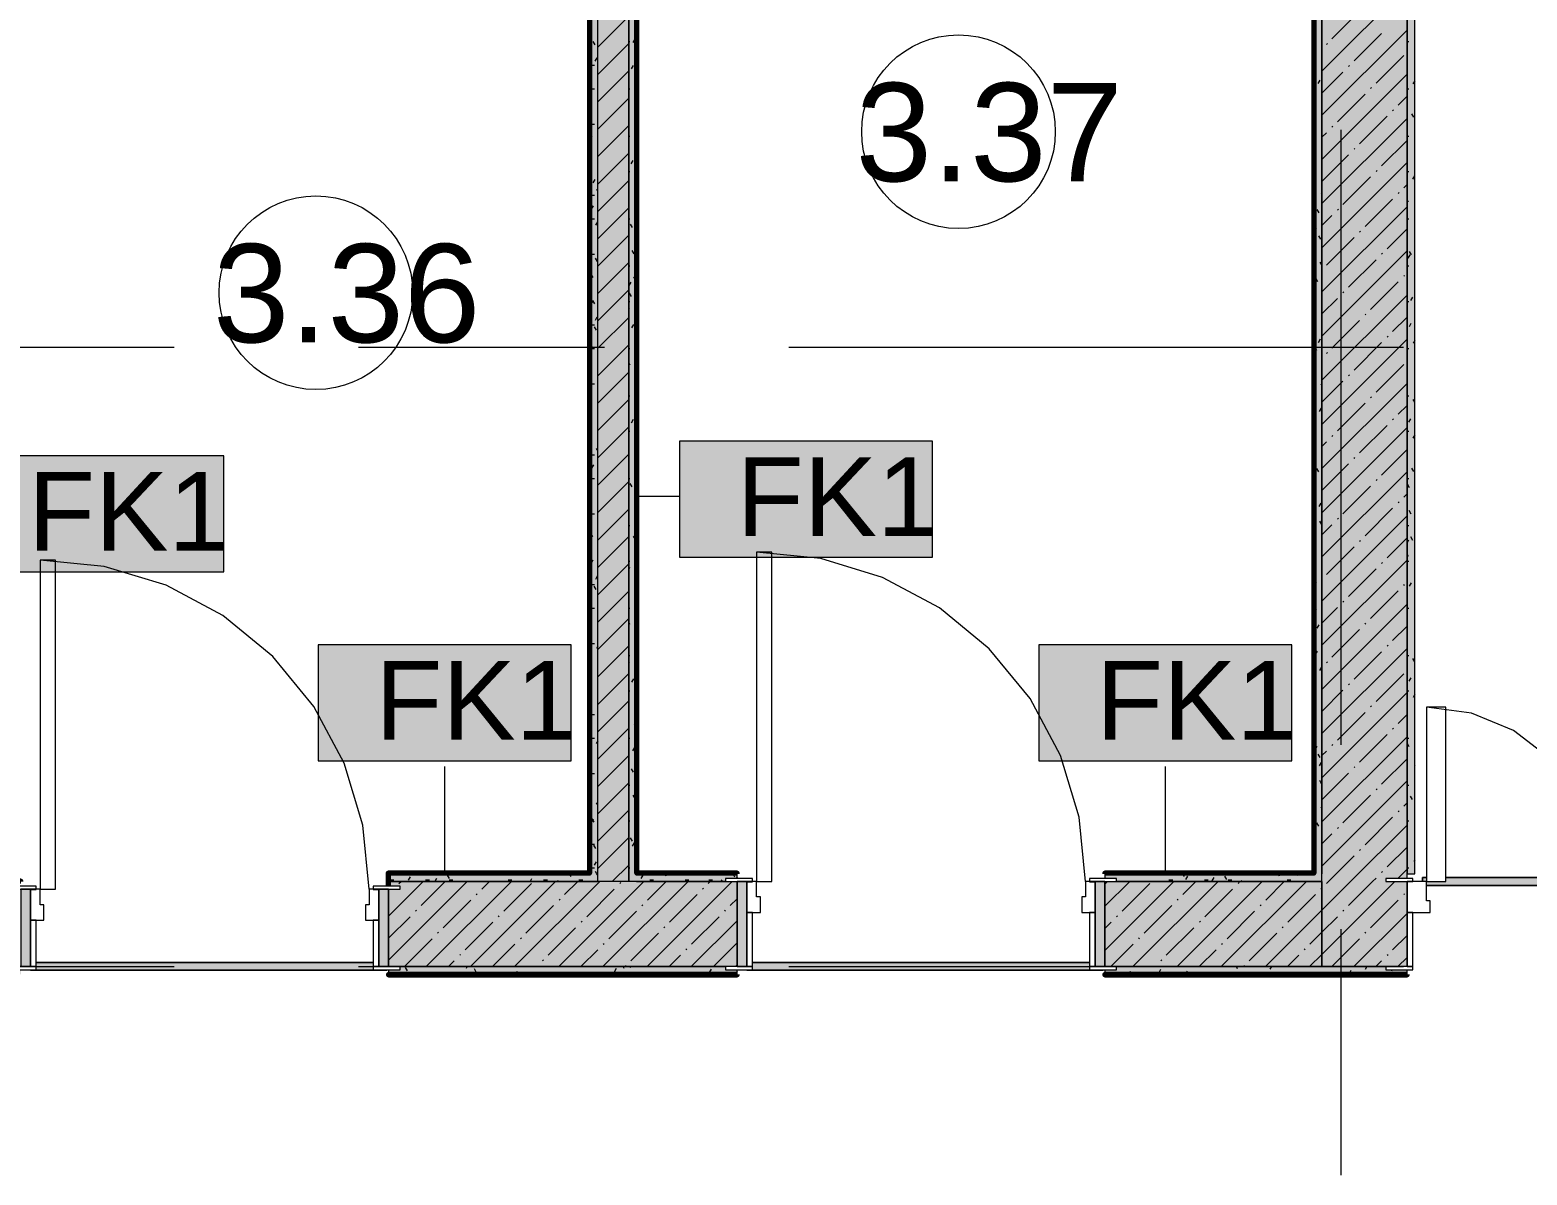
# Model space of a CAD drawing. Header units: millimetres. Extents: x -3817 to 677485, y -22715 to 103890.
# Drawn here: x 641549 to 645415, y 14738 to 17695 of the extents above; entities that cross this region are included whole.
import ezdxf

# ---------------------------------------------------------------- set-up
doc = ezdxf.new("R2010")
doc.units = ezdxf.units.MM
doc.layers.add('PDF _Геометрия', color=7, linetype='Continuous', true_color=0x1d1d1d)
doc.layers.add('PDF _Сплошная заливка', color=7, linetype='Continuous', true_color=0xffffff)
doc.layers.add('PDF _Текст', color=7, linetype='Continuous')
doc.styles.add('PDF GOST-Common', font='arial.ttf')

msp = doc.modelspace()

# ---------------------------------------------------------------- hatches: boundary and pattern name
at = {"layer": 'PDF _Сплошная заливка', "transparency": 33554559}
for points in [[(644885.5, 15495.9), (645050.5, 15495.9), (645050.5, 15503.9), (645105.5, 15503.9), (645105.5, 19225.9), (644885.5, 19225.9), (644885.5, 15515.9)], [(643015.5, 15495.9), (643095.5, 15495.9), (643095.5, 18925.9), (643015.5, 18925.9), (643015.5, 15515.9)], [(644865.5, 15515.9), (644885.5, 15515.9), (644885.5, 18925.9), (644865.5, 18925.9), (644865.5, 15516.9)], [(642995.5, 15515.9), (643015.5, 15515.9), (643015.5, 18905.9), (642995.5, 18905.9), (642995.5, 15516.9)]]:
    msp.add_hatch(color=256, dxfattribs=at).paths.add_polyline_path(points)
h = msp.add_hatch(color=256, dxfattribs=at)
h.paths.add_polyline_path([(643345.5, 15495.9), (643345.5, 15503.9), (643375.5, 15503.9), (643375.5, 15515.9), (643115.5, 15515.9), (643115.5, 15495.9)], flags=0)
h.paths.add_polyline_path([(644885.5, 15495.9), (644885.5, 15515.9), (644325.5, 15515.9), (644325.5, 15503.9), (644355.5, 15503.9), (644355.5, 15495.9)], flags=0)
at = {"layer": 'PDF _Сплошная заливка', "true_color": 0x494949, "transparency": 33554559}
h = msp.add_hatch(color=251, dxfattribs=at)
h.paths.add_polyline_path([(646505.5, 15485.9), (646505.5, 15495.9), (646455.5, 15495.9), (646455.5, 15505.9), (645205.5, 15505.9), (645205.5, 15495.9), (645155.5, 15495.9), (645155.5, 15485.9), (646455.5, 15485.9)], flags=0)
h.paths.add_polyline_path([(646505.5, 15495.9), (646525.5, 15495.9), (646525.5, 15505.9), (646505.5, 15505.9)], flags=0)
h.paths.add_polyline_path([(645145.5, 15495.9), (645155.5, 15495.9), (645155.5, 15505.9), (645145.5, 15505.9)], flags=0)
at = {"layer": 'PDF _Сплошная заливка', "transparency": 33554559}
h = msp.add_hatch(color=256, dxfattribs=at)
h.paths.add_polyline_path([(643345.5, 15275.9), (643375.5, 15275.9), (643375.5, 15495.9), (642474.5, 15495.9), (642475.5, 15483.9), (642505.5, 15483.9), (642505.5, 15475.9), (642475.5, 15475.9), (642475.5, 15275.9), (642505.5, 15275.9)], flags=0)
h.paths.add_polyline_path([(644885.5, 15275.9), (644885.5, 15495.9), (644325.5, 15495.9), (644325.5, 15275.9), (644355.5, 15275.9)], flags=0)
h = msp.add_hatch(color=256, dxfattribs=at)
h.paths.add_polyline_path([(645050.5, 15275.9), (645105.5, 15275.9), (645105.5, 15495.9), (644885.5, 15495.9), (644885.5, 15275.9)], flags=0)
h.paths.add_polyline_path([(646610.5, 15275.9), (646875.5, 15275.9), (646875.5, 15495.9), (646555.5, 15495.9), (646555.5, 15275.9)], flags=0)
h = msp.add_hatch(color=256, dxfattribs=at)
h.paths.add_polyline_path([(649595.5, 15255.9), (649875.5, 15255.9), (649875.5, 15275.9), (649595.5, 15275.9)], flags=0)
h.paths.add_polyline_path([(640275.5, 15255.9), (641525.5, 15255.9), (641525.5, 15267.9), (641495.5, 15267.9), (641495.5, 15275.9), (640275.5, 15275.9)], flags=0)
h.paths.add_polyline_path([(637245.5, 15255.9), (637245.5, 15267.9), (637215.5, 15267.9), (637215.5, 15275.9), (637065.5, 15275.9), (637066.5, 15255.9), (637215.5, 15255.9)], flags=0)
h.paths.add_polyline_path([(648695.5, 15255.9), (648895.5, 15255.9), (648895.5, 15275.9), (648750.5, 15275.9), (648750.5, 15267.9), (648695.5, 15267.9)], flags=0)
h.paths.add_polyline_path([(639575.5, 15255.9), (639575.5, 15275.9), (639393.9, 15275.9), (639393.9, 15255.9), (639450.5, 15255.9)], flags=0)
h.paths.add_polyline_path([(638225.5, 15255.9), (638693.9, 15255.9), (638693.9, 15275.9), (638225.5, 15275.9), (638225.5, 15267.9), (638195.5, 15267.9), (638195.5, 15255.9)], flags=0)
h.paths.add_polyline_path([(646555.5, 15255.9), (647245.5, 15255.9), (647245.5, 15267.9), (647190.5, 15267.9), (647190.5, 15275.9), (646610.5, 15275.9), (646610.5, 15267.9), (646555.5, 15267.9)], flags=0)
h.paths.add_polyline_path([(643345.5, 15255.9), (643375.5, 15255.9), (643375.5, 15267.9), (643345.5, 15267.9), (643345.5, 15275.9), (642505.5, 15275.2), (642505.5, 15267.9), (642475.5, 15267.9), (642475.5, 15255.9), (642505.5, 15255.9)], flags=0)
h.paths.add_polyline_path([(645105.5, 15255.9), (645105.5, 15267.9), (645050.5, 15267.9), (645050.5, 15275.9), (644355.5, 15275.1), (644355.5, 15267.9), (644325.5, 15267.9), (644325.5, 15255.9), (645050.5, 15255.9)], flags=0)
at = {"layer": 'PDF _Сплошная заливка', "true_color": 0x494949, "transparency": 33554559}
for points in [[(642470.5, 15266.9), (642470.5, 15267.9), (642435.5, 15267.9), (642435.5, 15286.9), (641565.5, 15286.9), (641565.5, 15267.9), (642450.5, 15266.9)], [(644300.5, 15266.9), (644285.5, 15267.9), (644285.5, 15286.9), (643415.5, 15286.9), (643415.5, 15267.9), (644285.5, 15266.9)]]:
    msp.add_hatch(color=251, dxfattribs=at).paths.add_polyline_path(points)

# ---------------------------------------------------------------- linework, layer by layer
at = {"layer": 'PDF _Геометрия', "color": 9, "lineweight": 9, "true_color": 0xc0c0c0}
for points in [[(645105.5, 15503.9), (645105.5, 15515.9), (645125.5, 15515.9), (645125.5, 23005.9), (645405.5, 23005.9), (645405.5, 23025.9), (645405.5, 23275.9), (645385.5, 23275.9), (645385.5, 23025.9), (645385.5, 23275.9), (645385.5, 28975.9), (645385.5, 29205.9), (645385.5, 29225.9), (636926.1, 29225.9)], [(642475.5, 15515.9), (642475.5, 15495.9)], [(643375.5, 15503.9), (643375.5, 15515.9)], [(644325.5, 15515.9), (644325.5, 15503.9)], [(642475.5, 15475.9), (642475.5, 15275.9)], [(643375.5, 15275.9), (643375.5, 15495.9)], [(644325.5, 15495.9), (644325.5, 15275.9)], [(645105.5, 15275.9), (645105.5, 15495.9)], [(642475.5, 15267.9), (642475.5, 15255.9), (643375.5, 15255.9), (643375.5, 15267.9)], [(644325.5, 15267.9), (644325.5, 15255.9), (645105.5, 15255.9), (645105.5, 15267.9)]]:
    msp.add_lwpolyline(points, dxfattribs=at)
at = {"layer": 'PDF _Геометрия', "color": 7, "lineweight": 9}
for points in [[(645105.5, 15515.9), (645105.5, 19225.9)], [(643880, 16632.9), (643226.9, 16632.9), (643226.9, 16332.9), (643880, 16332.9)], [(642050, 16595.4), (641396.9, 16595.4), (641396.9, 16295.4), (642050, 16295.4)], [(642946.9, 16107), (642293.8, 16107), (642293.8, 15807), (642946.9, 15807)], [(644808.1, 16107), (644155, 16107), (644155, 15807), (644808.1, 15807)], [(645145.5, 15505.9), (645155.5, 15505.9)], [(645205.5, 15505.9), (646455.5, 15505.9)], [(645155.5, 15485.9), (646505.5, 15485.9)], [(641565.5, 15286.9), (642435.5, 15286.9)], [(643415.5, 15286.9), (644285.5, 15286.9)], [(641550.5, 15266.9), (642470.5, 15266.9)], [(643400.5, 15266.9), (644320.5, 15266.9)]]:
    msp.add_lwpolyline(points, close=True, dxfattribs=at)
for points in [[(643015.5, 15515.9), (643015.5, 18905.9), (643015.5, 18925.9), (643095.5, 18925.9), (643115.5, 18925.9), (644865.5, 18925.9), (644885.5, 18925.9), (644885.5, 15515.9)], [(644885.5, 15495.9), (644355.5, 15495.9), (644885.5, 15495.9), (644885.5, 15515.9), (644885.5, 18925.9)], [(642995.5, 18905.9), (642995.5, 15516.9)], [(643115.5, 15495.9), (643345.5, 15495.9), (643115.5, 15495.9), (643095.5, 15495.9), (643015.5, 15495.9), (643015.5, 15515.9), (643015.5, 18905.9)], [(643115.5, 15515.9), (643115.5, 18904.9)], [(644865.5, 18904.9), (644865.5, 15516.9)], [(643116, 16491), (643226.9, 16491)], [(642620.3, 15516.4), (642620.3, 15793.1)], [(644481.5, 15516.4), (644481.5, 15793.1)], [(642995.5, 15515.9), (642475.5, 15515.9)], [(643375.5, 15515.9), (643116.5, 15515.9)], [(644865.5, 15515.9), (644325.5, 15515.9)], [(645145.5, 15495.9), (645145.5, 15505.9), (645145.5, 15495.9)], [(642474.5, 15495.9), (642475.5, 15495.9)]]:
    msp.add_lwpolyline(points, dxfattribs=at)
at = {"layer": 'PDF _Геометрия', "color": 9, "lineweight": 9, "true_color": 0xc0c0c0}
for points in [[(643095.5, 15495.9), (643095.5, 18925.9)], [(643015.5, 15495.9), (642475.5, 15495.9)], [(644355.5, 15275.9), (644885.5, 15275.9), (644885.5, 15495.9), (644885.5, 15275.9), (645050.5, 15275.9)], [(642505.5, 15275.9), (643345.5, 15275.9)]]:
    msp.add_lwpolyline(points, close=True, dxfattribs=at)
at = {"layer": 'PDF _Геометрия', "color": 231, "lineweight": 9, "true_color": 0xff80c0}
for points in [[(642475.5, 15515.9), (642995.5, 15515.9), (642995.5, 15516.9), (642995.5, 18905.9), (642994.5, 18905.9), (641286.5, 18905.9), (641285.5, 18905.9), (641285.5, 15495.9), (641286.5, 15495.9), (641525.5, 15495.9)], [(643115.5, 18905.9), (643115.5, 18904.9), (643115.5, 15515.9), (643116.5, 15515.9), (643375.5, 15515.9)], [(644325.5, 15515.9), (644865.5, 15515.9), (644865.5, 15516.9), (644865.5, 18904.9), (644865.5, 18905.9)]]:
    msp.add_lwpolyline(points, dxfattribs=at)
at = {"layer": 'PDF _Геометрия', "color": 231, "lineweight": 70, "true_color": 0xff80c0}
for points in [[(641525.5, 15495.9), (641525.5, 15496.9), (641286.5, 15496.9), (641286.5, 18904.9), (642994.5, 18904.9), (642994.5, 15516.9), (642475.5, 15516.9), (642474.5, 15516.9), (642474.5, 15495.9), (642474.5, 15483.9)], [(643375.5, 15515.9), (643375.5, 15516.9), (643116.5, 15516.9), (643116.5, 18904.9), (644864.5, 18904.9), (644864.5, 15516.9), (644325.5, 15516.9), (644325.5, 15515.9)], [(642475.5, 15495.9), (642475.5, 15515.9)]]:
    msp.add_lwpolyline(points, dxfattribs=at)
at = {"layer": 'PDF _Геометрия', "lineweight": 9}
for points in [[(644885.5, 17588.6), (645105.5, 17808.6)], [(643015.5, 17650.4), (643095.5, 17730.4)], [(644911.6, 17671.7), (644982.8, 17743)], [(644885.5, 17474.5), (645105.5, 17694.5)], [(644968.6, 17614.7), (645039.9, 17685.9)], [(643015.5, 17579.7), (643095.5, 17659.7)], [(644897.3, 17657.4), (644899.7, 17659.8)], [(644954.3, 17600.4), (644956.7, 17602.8)], [(645025.6, 17557.6), (645096.9, 17628.9)], [(643015.5, 17509), (643095.5, 17589)], [(644885.5, 17531.5), (644940.1, 17586.1)], [(644885.5, 17360.5), (645105.5, 17580.5)], [(643015.5, 17438.3), (643095.5, 17518.3)], [(644925.8, 17457.8), (644997.1, 17529.1)], [(645011.4, 17543.4), (645013.7, 17545.7)], [(645082.6, 17500.6), (645105.5, 17523.4)], [(645068.4, 17486.3), (645070.8, 17488.7)], [(643015.5, 17367.6), (643095.5, 17447.6)], [(644885.5, 17246.4), (645105.5, 17466.4)], [(644911.6, 17443.6), (644913.9, 17445.9)], [(644982.8, 17400.8), (645054.1, 17472.1)], [(644885.5, 17417.5), (644897.3, 17429.3)], [(645039.9, 17343.8), (645105.5, 17409.4)], [(643015.5, 17296.9), (643095.5, 17376.9)], [(644885.5, 17303.4), (644954.3, 17372.3)], [(644968.6, 17386.6), (644971, 17388.9)], [(644885.5, 17132.4), (645105.5, 17352.4)], [(645025.6, 17329.5), (645028, 17331.9)], [(643015.5, 17226.1), (643095.5, 17306.1)], [(644940.1, 17244), (645011.4, 17315.3)], [(645096.9, 17286.8), (645105.5, 17295.3)], [(644997.1, 17187), (645068.4, 17258.2)], [(645082.6, 17272.5), (645085, 17274.9)], [(643015.5, 17155.4), (643095.5, 17235.4)], [(644885.5, 17018.3), (645105.5, 17238.3)], [(644885.5, 17189.4), (644911.6, 17215.5)], [(644925.8, 17229.7), (644928.2, 17232.1)], [(644982.8, 17172.7), (644985.2, 17175.1)], [(645054.1, 17129.9), (645105.5, 17181.3)], [(643015.5, 17084.7), (643095.5, 17164.7)], [(644897.3, 17087.2), (644968.6, 17158.5)], [(643015.5, 17014), (643095.5, 17094)], [(644885.5, 16904.3), (645105.5, 17124.3)], [(644954.3, 17030.2), (645025.6, 17101.4)], [(645039.9, 17115.7), (645042.2, 17118.1)], [(645096.9, 17058.7), (645099.3, 17061)], [(643015.5, 16943.3), (643095.5, 17023.3)], [(644940.1, 17015.9), (644942.5, 17018.3)], [(645011.4, 16973.1), (645082.6, 17044.4)], [(644885.5, 16790.2), (645105.5, 17010.2)], [(644885.5, 16961.3), (644925.8, 17001.6)], [(643015.5, 16872.6), (643095.5, 16952.6)], [(644911.6, 16873.3), (644982.8, 16944.6)], [(644997.1, 16958.9), (644999.5, 16961.2)], [(645068.4, 16916.1), (645105.5, 16953.2)], [(644885.5, 16676.2), (645105.5, 16896.2)], [(645054.1, 16901.8), (645056.5, 16904.2)], [(643015.5, 16801.9), (643095.5, 16881.9)], [(644897.3, 16859.1), (644899.7, 16861.4)], [(644968.6, 16816.3), (645039.9, 16887.6)], [(645025.6, 16759.3), (645096.9, 16830.6)], [(643015.5, 16731.2), (643095.5, 16811.2)], [(644885.5, 16733.2), (644940.1, 16787.8)], [(644885.5, 16562.1), (645105.5, 16782.1)], [(644954.3, 16802.1), (644956.7, 16804.4)], [(645011.4, 16745), (645013.7, 16747.4)], [(643015.5, 16660.5), (643095.5, 16740.5)], [(644925.8, 16659.5), (644997.1, 16730.8)], [(645082.6, 16702.3), (645105.5, 16725.1)], [(643015.5, 16589.7), (643095.5, 16669.7)], [(644885.5, 16448.1), (645105.5, 16668.1)], [(644982.8, 16602.5), (645054.1, 16673.7)], [(645068.4, 16688), (645070.8, 16690.4)], [(644885.5, 16619.1), (644897.3, 16631)], [(644911.6, 16645.2), (644913.9, 16647.6)], [(643015.5, 16519), (643095.5, 16599)], [(644968.6, 16588.2), (644971, 16590.6)], [(645039.9, 16545.4), (645105.5, 16611)], [(644885.5, 16505.1), (644954.3, 16574)], [(644885.5, 16334), (645105.5, 16554)], [(643015.5, 16448.3), (643095.5, 16528.3)], [(644940.1, 16445.6), (645011.4, 16516.9)], [(645025.6, 16531.2), (645028, 16533.6)], [(645082.6, 16474.2), (645085, 16476.5)], [(645096.9, 16488.4), (645105.5, 16497)], [(643015.5, 16377.6), (643095.5, 16457.6)], [(644885.5, 16220), (645105.5, 16440)], [(644925.8, 16431.4), (644928.2, 16433.8)], [(644997.1, 16388.6), (645068.4, 16459.9)], [(644885.5, 16391), (644911.6, 16417.1)], [(643015.5, 16306.9), (643095.5, 16386.9)], [(644897.3, 16288.8), (644968.6, 16360.1)], [(644982.8, 16374.4), (644985.2, 16376.7)], [(645054.1, 16331.6), (645105.5, 16382.9)], [(643015.5, 16236.2), (643095.5, 16316.2)], [(644885.5, 16105.9), (645105.5, 16325.9)], [(645039.9, 16317.3), (645042.2, 16319.7)], [(644954.3, 16231.8), (645025.6, 16303.1)], [(643015.5, 16165.5), (643095.5, 16245.5)], [(645011.4, 16174.8), (645082.6, 16246.1)], [(645096.9, 16260.3), (645099.3, 16262.7)], [(644885.5, 15991.9), (645105.5, 16211.9)], [(644885.5, 16162.9), (644925.8, 16203.3)], [(644940.1, 16217.6), (644942.5, 16219.9)], [(643015.5, 16094.8), (643095.5, 16174.8)], [(644997.1, 16160.5), (644999.5, 16162.9)], [(644911.6, 16075), (644982.8, 16146.3)], [(645068.4, 16117.8), (645105.5, 16154.8)], [(643015.5, 16024.1), (643095.5, 16104.1)], [(644885.5, 15877.8), (645105.5, 16097.8)], [(644968.6, 16018), (645039.9, 16089.2)], [(645054.1, 16103.5), (645056.5, 16105.9)], [(644897.3, 16060.7), (644899.7, 16063.1)], [(643015.5, 15953.3), (643095.5, 16033.3)], [(645025.6, 15960.9), (645096.9, 16032.2)], [(644885.5, 15934.8), (644940.1, 15989.5)], [(644885.5, 15763.8), (645105.5, 15983.8)], [(644954.3, 16003.7), (644956.7, 16006.1)], [(643015.5, 15882.6), (643095.5, 15962.6)], [(644925.8, 15861.1), (644997.1, 15932.4)], [(645011.4, 15946.7), (645013.7, 15949.1)], [(643015.5, 15811.9), (643095.5, 15891.9)], [(645068.4, 15889.7), (645070.8, 15892)], [(645082.6, 15903.9), (645105.5, 15926.7)], [(644885.5, 15649.7), (645105.5, 15869.7)], [(644982.8, 15804.1), (645054.1, 15875.4)], [(643015.5, 15741.2), (643095.5, 15821.2)], [(644885.5, 15820.8), (644897.3, 15832.6)], [(644911.6, 15846.9), (644913.9, 15849.3)], [(644885.5, 15706.7), (644954.3, 15775.6)], [(644968.6, 15789.9), (644971, 15792.2)], [(645039.9, 15747.1), (645105.5, 15812.7)], [(643015.5, 15670.5), (643095.5, 15750.5)], [(644885.5, 15535.7), (645105.5, 15755.7)], [(644940.1, 15647.3), (645011.4, 15718.6)], [(645025.6, 15732.8), (645028, 15735.2)], [(645096.9, 15690.1), (645105.5, 15698.7)], [(643015.5, 15599.8), (643095.5, 15679.8)], [(644997.1, 15590.3), (645068.4, 15661.6)], [(645082.6, 15675.8), (645085, 15678.2)], [(644739.7, 15275.9), (644885.5, 15421.6), (644959.7, 15495.9), (645105.5, 15641.6)], [(644925.8, 15633), (644928.2, 15635.4)], [(643015.5, 15529.1), (643095.5, 15609.1)], [(644885.5, 15592.7), (644911.6, 15618.8)], [(645054.1, 15533.3), (645105.5, 15584.6)], [(644897.3, 15490.5), (644902.7, 15495.9), (644968.6, 15561.8)], [(644982.8, 15576), (644985.2, 15578.4)], [(643053, 15495.9), (643095.5, 15538.4)], [(644954.3, 15433.5), (645016.7, 15495.9), (645025.6, 15504.7)], [(645039.9, 15519), (645042.2, 15521.4)], [(645081.8, 15503.9), (645105.5, 15527.6)], [(642475.5, 15406.7), (642564.7, 15495.9)], [(642475.5, 15292.6), (642678.7, 15495.9)], [(642502.3, 15490.5), (642507.6, 15495.9)], [(642559.3, 15433.5), (642621.7, 15495.9)], [(642572.8, 15275.9), (642792.8, 15495.9)], [(642686.8, 15275.9), (642906.8, 15495.9)], [(642716.1, 15476.2), (642735.7, 15495.9)], [(642773.1, 15419.2), (642844.4, 15490.5)], [(642800.9, 15275.9), (643020.9, 15495.9)], [(642914.9, 15275.9), (643134.9, 15495.9)], [(642930, 15462), (642963.8, 15495.9)], [(642987, 15404.9), (643058.3, 15476.2)], [(643029, 15275.9), (643249, 15495.9)], [(643072.5, 15490.5), (643074.9, 15492.9)], [(643143, 15275.9), (643363, 15495.9)], [(643143.8, 15447.7), (643191.9, 15495.9)], [(643286.4, 15476.2), (643288.7, 15478.6)], [(643300.6, 15490.5), (643306, 15495.9)], [(644325.5, 15431.9), (644389.5, 15495.9)], [(644325.5, 15317.8), (644503.5, 15495.9)], [(644325.5, 15488.9), (644332.4, 15495.9)], [(644369.8, 15419.2), (644441.1, 15490.5)], [(644397.6, 15275.9), (644617.6, 15495.9)], [(644511.6, 15275.9), (644731.6, 15495.9)], [(644526.7, 15462), (644560.5, 15495.9)], [(644583.7, 15404.9), (644655, 15476.2)], [(644625.7, 15275.9), (644845.7, 15495.9)], [(644669.2, 15490.5), (644671.6, 15492.9)], [(644740.5, 15447.7), (644788.6, 15495.9)], [(644853.8, 15275.9), (644885.5, 15307.6), (645073.8, 15495.9)], [(644883.1, 15476.2), (644885.4, 15478.6)], [(642616.3, 15376.4), (642687.6, 15447.7)], [(642701.9, 15462), (642704.2, 15464.3)], [(642830.2, 15362.2), (642901.4, 15433.5)], [(642915.7, 15447.7), (642918.1, 15450.1)], [(643129.5, 15433.5), (643131.9, 15435.8)], [(643200.8, 15390.7), (643272.1, 15462)], [(643357.6, 15433.5), (643375.5, 15451.3)], [(644426.9, 15362.2), (644498.1, 15433.5)], [(644512.4, 15447.7), (644514.8, 15450.1)], [(644726.2, 15433.5), (644728.6, 15435.8)], [(644797.5, 15390.7), (644868.8, 15462)], [(645011.4, 15376.4), (645082.6, 15447.7)], [(645096.9, 15462), (645099.3, 15464.3)], [(642475.5, 15349.6), (642530.8, 15404.9)], [(642545, 15419.2), (642547.4, 15421.6)], [(642673.4, 15319.4), (642744.6, 15390.7)], [(642758.9, 15404.9), (642761.3, 15407.3)], [(642972.7, 15390.7), (642975.1, 15393.1)], [(643044, 15347.9), (643115.3, 15419.2)], [(643257.1, 15275.9), (643375.5, 15394.3)], [(643257.9, 15333.7), (643329.1, 15404.9)], [(643343.4, 15419.2), (643345.8, 15421.6)], [(644325.5, 15374.8), (644341.3, 15390.7)], [(644355.6, 15404.9), (644357.9, 15407.3)], [(644569.4, 15390.7), (644571.8, 15393.1)], [(644640.7, 15347.9), (644712, 15419.2)], [(644854.5, 15333.7), (644885.5, 15364.6), (644925.8, 15404.9)], [(644940.1, 15419.2), (644942.5, 15421.6)], [(644967.8, 15275.9), (645105.5, 15413.5)], [(642602.1, 15362.2), (642604.4, 15364.6)], [(642815.9, 15347.9), (642818.3, 15350.3)], [(642887.2, 15305.2), (642958.5, 15376.4)], [(643101, 15290.9), (643172.3, 15362.2)], [(643186.6, 15376.4), (643188.9, 15378.8)], [(644412.6, 15347.9), (644415, 15350.3)], [(644483.9, 15305.2), (644555.2, 15376.4)], [(644697.7, 15290.9), (644769, 15362.2)], [(644783.3, 15376.4), (644785.6, 15378.8)], [(644997.1, 15362.2), (644999.5, 15364.6)], [(645068.4, 15319.4), (645105.5, 15356.5)], [(642516.5, 15276.6), (642587.8, 15347.9)], [(642743.8, 15275.9), (642801.7, 15333.7)], [(642971.9, 15275.9), (643015.5, 15319.4)], [(643029.8, 15333.7), (643032.1, 15336)], [(643243.6, 15319.4), (643246, 15321.8)], [(643314.9, 15276.6), (643375.5, 15337.2)], [(644340.5, 15275.9), (644398.3, 15333.7)], [(644568.6, 15275.9), (644612.2, 15319.4)], [(644626.4, 15333.7), (644628.8, 15336)], [(644840.3, 15319.4), (644842.7, 15321.8)], [(644911.6, 15276.6), (644982.8, 15347.9)], [(642629.8, 15275.9), (642644.8, 15290.9)], [(642659.1, 15305.2), (642661.5, 15307.5)], [(642857.9, 15275.9), (642858.7, 15276.6)], [(642872.9, 15290.9), (642875.3, 15293.3)], [(643086.8, 15276.6), (643089.2, 15279)], [(643200, 15275.9), (643229.3, 15305.2)], [(643371.1, 15275.9), (643375.5, 15280.2)], [(644454.6, 15275.9), (644455.4, 15276.6)], [(644469.6, 15290.9), (644472, 15293.3)], [(644683.5, 15276.6), (644685.8, 15279)], [(644796.7, 15275.9), (644826, 15305.2)], [(645024.8, 15275.9), (645039.9, 15290.9)], [(645054.1, 15305.2), (645056.5, 15307.5)], [(645081.9, 15275.9), (645105.5, 15299.5)]]:
    msp.add_lwpolyline(points, dxfattribs=at)
at = {"layer": 'PDF _Геометрия', "color": 253, "lineweight": 9, "true_color": 0x9b9b9b}
for points in [[(643111.3, 17671.3), (643106.3, 17662.6)], [(643008.8, 17656.4), (643003.8, 17665.1)], [(643095.5, 17664.5), (643098.8, 17664.5)], [(645105.5, 17664.5), (645110.5, 17664.5)], [(642997.3, 17603.5), (643007.4, 17603.5)], [(643012.8, 17622.6), (643007.8, 17613.9)], [(643107.3, 17603.3), (643102.2, 17594.6)], [(644869.1, 17604.2), (644865.5, 17610.6)], [(644869, 17606.8), (644865.5, 17600.6)], [(644865.5, 17603.5), (644866.7, 17603.5)], [(645125.5, 17624.2), (645125, 17623.4)], [(643096.2, 17566.1), (643095.5, 17567.3)], [(643115.5, 17556.5), (643113.4, 17552.9)], [(644880.2, 17565.1), (644875.2, 17556.4)], [(645125.5, 17563.2), (645120.9, 17555.3)], [(642997.3, 17542.6), (643007.4, 17542.6)], [(643095.5, 17542.6), (643098.8, 17542.6)], [(645105.5, 17542.6), (645110.5, 17542.6)], [(644865.5, 17481.6), (644866.7, 17481.6)], [(645123, 17469.3), (645118, 17478)], [(642997.3, 17451.1), (643007.4, 17451.1)], [(643000.6, 17418.5), (642995.6, 17409.8)], [(643095.5, 17420.7), (643098.8, 17420.7)], [(643115.5, 17410.8), (643114.6, 17412.3)], [(645105.5, 17420.7), (645110.5, 17420.7)], [(644865.5, 17359.7), (644866.7, 17359.7)], [(643095.5, 17329.2), (643098.8, 17329.2)], [(643106.2, 17357.5), (643101.1, 17348.8)], [(645105.5, 17329.2), (645110.5, 17329.2)], [(643007.7, 17308.8), (643002.6, 17300.1)], [(643015.5, 17279.2), (643013.1, 17283.3)], [(643115.5, 17312.7), (643112.3, 17307.2)], [(645124.8, 17318.3), (645119.8, 17309.6)], [(642997.3, 17268.3), (643007.4, 17268.3)], [(644865.5, 17268.3), (644866.7, 17268.3)], [(644885.5, 17271.1), (644884.5, 17272.8)], [(645108.9, 17249.9), (645105.5, 17255.8)], [(642997.3, 17207.3), (643007.4, 17207.3)], [(643003.6, 17240.8), (642998.5, 17232.1)], [(643095.5, 17207.3), (643098.8, 17207.3)], [(643115.5, 17227.9), (643111.6, 17234.6)], [(644878.4, 17222.4), (644873.4, 17231.1)], [(645105.5, 17207.3), (645110.5, 17207.3)], [(643014.7, 17199.2), (643009.7, 17190.4)], [(643105.5, 17184.3), (643100.4, 17193)], [(644870.9, 17183.3), (644865.9, 17174.6)], [(644865.5, 17146.3), (644866.7, 17146.3)], [(644882.5, 17154.4), (644877.5, 17163.1)], [(642997.3, 17115.9), (643007.4, 17115.9)], [(643015.1, 17096.9), (643010.1, 17105.6)], [(643109.5, 17116.3), (643104.5, 17125)], [(644885.5, 17088.3), (644881.5, 17095.1)], [(645112.6, 17114.2), (645107.6, 17105.5)], [(645117.1, 17113.9), (645112, 17122.6)], [(643004, 17055.3), (642998.9, 17064)], [(643095.5, 17085.4), (643098.8, 17085.4)], [(643113.6, 17048.2), (643108.6, 17056.9)], [(644875.4, 17044.7), (644870.4, 17053.4)], [(645105.5, 17085.4), (645110.5, 17085.4)], [(643101, 17043.8), (643096, 17035.1)], [(643102.5, 17006.6), (643097.4, 17015.3)], [(644865.5, 17024.4), (644866.7, 17024.4)], [(643002.5, 16995.1), (642997.4, 16986.3)], [(643008, 16987.3), (643003, 16996)], [(643095.5, 16993.9), (643098.8, 16993.9)], [(643096.9, 16975.7), (643095.5, 16973.3)], [(645105.5, 16993.9), (645110.5, 16993.9)], [(645119.7, 17004.5), (645114.6, 16995.8)], [(643013.6, 16953.4), (643008.6, 16944.7)], [(644868.3, 16935.1), (644865.5, 16940)], [(644869.8, 16937.6), (644865.5, 16930)], [(645115.6, 16936.5), (645110.6, 16927.8)], [(642997.3, 16933), (643007.4, 16933)], [(643012.1, 16919.2), (643007.1, 16927.9)], [(643108.1, 16934.1), (643103, 16925.4)], [(644865.5, 16933), (644866.7, 16933)], [(644881, 16896), (644876, 16887.2)], [(643001, 16877.6), (642995.9, 16886.3)], [(642997.3, 16872), (643007.4, 16872)], [(643095.5, 16872), (643098.8, 16872)], [(644872.4, 16867), (644867.4, 16875.7)], [(645105.5, 16872), (645110.5, 16872)], [(645125.5, 16892.7), (645121.7, 16886.2)], [(643099.5, 16828.9), (643095.5, 16835.8)], [(642997.3, 16780.6), (643007.4, 16780.6)], [(644865.5, 16811.1), (644866.7, 16811.1)], [(644885.5, 16781.8), (644883, 16777.6)], [(643095.5, 16750.1), (643098.8, 16750.1)], [(643115.5, 16740.2), (643113.8, 16743.2)], [(645105.5, 16750.1), (645110.5, 16750.1)], [(642998, 16699.9), (642995.5, 16704.2)], [(643095.8, 16730), (643095.5, 16729.4)], [(644884, 16718.3), (644879, 16709.5)], [(645125.5, 16733.5), (645121.3, 16740.8)], [(642997.3, 16681.3), (642995.5, 16678.1)], [(643107, 16688.4), (643101.9, 16679.6)], [(644865.5, 16689.1), (644866.7, 16689.1)], [(645114.5, 16690.8), (645109.5, 16682.1)], [(645125.5, 16672.6), (645125.4, 16672.7)], [(643095.5, 16658.7), (643098.8, 16658.7)], [(643115.5, 16642.1), (643113.1, 16638)], [(645105.5, 16658.7), (645110.5, 16658.7)], [(645125.5, 16648.8), (645120.6, 16640.4)], [(642997.3, 16597.7), (643007.4, 16597.7)], [(643015.5, 16608.6), (643012.3, 16614.2)], [(644865.5, 16597.7), (644866.7, 16597.7)], [(643004.4, 16571.6), (642999.3, 16562.9)], [(644877.6, 16553.3), (644872.6, 16562)], [(645123.3, 16554.3), (645118.3, 16563.1)], [(642997.3, 16536.7), (643007.4, 16536.7)], [(643095.5, 16536.7), (643098.8, 16536.7)], [(643104.7, 16515.1), (643099.6, 16523.8)], [(645105.5, 16536.7), (645110.5, 16536.7)], [(645112.2, 16512.7), (645107.1, 16521.4)], [(644865.5, 16475.8), (644866.7, 16475.8)], [(644882.9, 16472.5), (644877.9, 16463.8)], [(642997.3, 16445.3), (643007.4, 16445.3)], [(645116.3, 16444.7), (645111.2, 16453.4)], [(643003.2, 16386.1), (642998.1, 16394.8)], [(643095.5, 16414.8), (643098.8, 16414.8)], [(644885.5, 16417.7), (644880.7, 16425.9)], [(645105.5, 16414.8), (645110.5, 16414.8)], [(643112.8, 16379), (643107.8, 16387.8)], [(645109.3, 16377), (645105.5, 16370.4)], [(645120.3, 16376.6), (645115.3, 16385.4)], [(643003.3, 16325.9), (642998.2, 16317.2)], [(643095.5, 16323.4), (643098.8, 16323.4)], [(644865.5, 16353.9), (644866.7, 16353.9)], [(645109.2, 16335), (645105.5, 16341.4)], [(645105.5, 16323.4), (645110.5, 16323.4)], [(643014.4, 16284.2), (643009.4, 16275.5)], [(643097.7, 16306.6), (643095.5, 16302.7)], [(642997.3, 16262.4), (643007.4, 16262.4)], [(643011.3, 16250.1), (643006.3, 16258.8)], [(644865.5, 16262.4), (644866.7, 16262.4)], [(644870.6, 16268.4), (644865.6, 16259.7)], [(645116.4, 16267.3), (645111.4, 16258.6)], [(642997.3, 16201.5), (643007.4, 16201.5)], [(643095.5, 16201.5), (643098.8, 16201.5)], [(643115.5, 16215.4), (643115, 16214.6)], [(644871.6, 16197.8), (644866.6, 16206.6)], [(645105.5, 16201.5), (645110.5, 16201.5)], [(643098.7, 16159.7), (643095.5, 16165.3)], [(644865.5, 16140.5), (644866.7, 16140.5)], [(644877.7, 16158.8), (644872.7, 16150)], [(645106.2, 16157.3), (645105.5, 16158.6)], [(642997.3, 16110), (643007.4, 16110)], [(643015.5, 16103.2), (643012.4, 16097.8)], [(644873.6, 16090.7), (644868.6, 16082)], [(643095.5, 16079.5), (643098.8, 16079.5)], [(643096.6, 16060.8), (643095.5, 16058.9)], [(644884.8, 16049.1), (644879.8, 16040.4)], [(645105.5, 16079.5), (645110.5, 16079.5)], [(645125.5, 16063), (645120.5, 16071.6)], [(642997.2, 16030.7), (642995.5, 16033.7)], [(643107.8, 16019.2), (643102.7, 16010.5)], [(644865.5, 16018.6), (644866.7, 16018.6)], [(645115.3, 16021.6), (645110.3, 16012.9)], [(643095.5, 15988.1), (643098.8, 15988.1)], [(645105.5, 15988.1), (645110.5, 15988.1)], [(645125.5, 15978.3), (645121.4, 15971.2)], [(642997.3, 15927.1), (643007.4, 15927.1)], [(643114.8, 15909.5), (643109.8, 15900.8)], [(644865.5, 15927.1), (644866.7, 15927.1)], [(642997.3, 15866.2), (643007.4, 15866.2)], [(643015.5, 15859.3), (643011.3, 15852.1)], [(643095.5, 15866.2), (643098.8, 15866.2)], [(645105.5, 15866.2), (645110.5, 15866.2)], [(645111.4, 15843.5), (645106.3, 15852.3)], [(643110.8, 15841.5), (643105.7, 15832.8)], [(643115.5, 15825.8), (643114.1, 15828.3)], [(644872.5, 15845), (644867.5, 15836.3)], [(644880.9, 15816), (644875.9, 15824.8)], [(642997.3, 15774.7), (643007.4, 15774.7)], [(643107.9, 15777.9), (643102.9, 15786.6)], [(644865.5, 15805.2), (644866.7, 15805.2)], [(644883.7, 15803.3), (644878.7, 15794.6)], [(645125.5, 15795.4), (645124.4, 15793.5)], [(643095.5, 15744.3), (643098.8, 15744.3)], [(644885, 15748), (644879.9, 15756.7)], [(645105.5, 15744.3), (645110.5, 15744.3)], [(643015.5, 15694.2), (643012.6, 15699.3)], [(643112, 15709.9), (643107, 15718.6)], [(645119.5, 15707.5), (645114.5, 15716.2)], [(644865.5, 15683.3), (644866.7, 15683.3)], [(644885.5, 15686.2), (644884, 15688.7)], [(643004.1, 15656.7), (642999.1, 15648)], [(643006.4, 15648.9), (643001.4, 15657.6)], [(643095.5, 15652.8), (643098.8, 15652.8)], [(643115.5, 15642.9), (643111.1, 15650.6)], [(644877.9, 15638.3), (644872.9, 15647.1)], [(645105.5, 15652.8), (645110.5, 15652.8)], [(645106, 15639.8), (645105.5, 15638.8)], [(642997.3, 15591.9), (643007.4, 15591.9)], [(643010.5, 15580.9), (643005.5, 15589.6)], [(643105, 15600.2), (643099.9, 15608.9)], [(643109.7, 15595.8), (643104.6, 15587)], [(644866.7, 15596.7), (644865.5, 15598.9)], [(644865.5, 15591.9), (644866.7, 15591.9)], [(643011.2, 15547), (643006.1, 15538.3)], [(645125.5, 15551.6), (645123.3, 15547.8)], [(642530.8, 15507.6), (642525.8, 15498.9)], [(642591.2, 15514.7), (642590.5, 15515.9)], [(642632.8, 15503.6), (642627.8, 15512.3)], [(642746.8, 15515.9), (642745.1, 15513)], [(642946.6, 15508.8), (642942.5, 15515.9)], [(642997.3, 15530.9), (643007.4, 15530.9)], [(643014.6, 15512.9), (643012.9, 15515.9), (643009.6, 15521.6)], [(643095.5, 15530.9), (643098.8, 15530.9)], [(643132, 15512.5), (643127, 15503.8)], [(643169.1, 15515.9), (643168.6, 15514.9)], [(643192.3, 15509.9), (643188.8, 15515.9)], [(643370, 15506.9), (643365, 15515.6)], [(643375.5, 15507.5), (643373.4, 15503.9)], [(644530.7, 15508.3), (644526.3, 15515.9)], [(644538.4, 15510), (644533.3, 15501.3)], [(644598.7, 15512.3), (644596.7, 15515.9)], [(644606.4, 15505.9), (644601.4, 15497.2)], [(644640.3, 15501.2), (644635.3, 15509.9)], [(644776.4, 15509.4), (644772.6, 15515.9)], [(644823.3, 15515.9), (644820.7, 15511.3)], [(644867.4, 15531.2), (644865.5, 15527.9)], [(644870.8, 15528.7), (644865.8, 15537.4)], [(645105.5, 15530.9), (645110.5, 15530.9)], [(642479.2, 15500.4), (642489.2, 15500.4)], [(642489.2, 15496.4), (642488.9, 15495.9)], [(642570.6, 15500.4), (642580.7, 15500.4)], [(642598.9, 15503.5), (642594.5, 15495.9)], [(642631.6, 15500.4), (642641.6, 15500.4)], [(642784, 15500.4), (642794, 15500.4)], [(642844.6, 15502.4), (642840.8, 15495.9)], [(642875.4, 15500.4), (642885.5, 15500.4)], [(642912.6, 15498.3), (642911.2, 15495.9)], [(642966.8, 15500.4), (642976.9, 15500.4)], [(643149.7, 15500.4), (643159.8, 15500.4)], [(643241.2, 15500.4), (643251.2, 15500.4)], [(643302.1, 15500.4), (643312.2, 15500.4)], [(643336.1, 15500.2), (643333.6, 15495.9)], [(644490.8, 15500.4), (644500.9, 15500.4)], [(644582.3, 15500.4), (644592.3, 15500.4)], [(644643.2, 15500.4), (644653.3, 15500.4)], [(644678.6, 15495.9), (644676.9, 15498.7)], [(644795.6, 15500.4), (644805.7, 15500.4)], [(642524.2, 15264.9), (642519.2, 15273.6)], [(642608.2, 15275.9), (642608, 15275.5)], [(642678.6, 15275.9), (642676, 15271.4)], [(643083.7, 15271.2), (643081, 15275.9)], [(643101, 15275.9), (643099.5, 15273.3)], [(644667.8, 15270.7), (644664.8, 15275.9)], [(644755.1, 15275.9), (644751.6, 15269.7)], [(645001.5, 15275.9), (644997.3, 15268.6)], [(642479.2, 15256.6), (642489.2, 15256.6)], [(642529.7, 15261.9), (642526.3, 15255.9)], [(642570.6, 15256.6), (642580.7, 15256.6)], [(642662, 15256.6), (642672.1, 15256.6)], [(642701.9, 15261.9), (642696.9, 15270.6)], [(642740.6, 15255.9), (642738.5, 15259.5)], [(642775.5, 15260.8), (642772.6, 15255.9)], [(642811, 15255.9), (642806.6, 15263.6)], [(642843.5, 15256.7), (642843, 15255.9)], [(642844.9, 15256.6), (642855, 15256.6)], [(642936.4, 15256.6), (642946.4, 15256.6)], [(642987, 15255.9), (642984.3, 15260.6)], [(642997.3, 15256.6), (643007.4, 15256.6)], [(643062.9, 15270.8), (643057.8, 15262.1)], [(643149.7, 15256.6), (643159.8, 15256.6)], [(643163, 15255.9), (643162, 15257.6)], [(643241.2, 15256.6), (643251.2, 15256.6)], [(643267, 15258.6), (643265.4, 15255.9)], [(643308.6, 15269.7), (643303.6, 15261)], [(643332.6, 15256.6), (643342.7, 15256.6)], [(643375.5, 15263.7), (643371.6, 15256.9)], [(644338.4, 15256.6), (644348.5, 15256.6)], [(644394.8, 15255.9), (644390.7, 15263.1)], [(644469.2, 15268.3), (644464.2, 15259.6)], [(644490.8, 15256.6), (644500.9, 15256.6)], [(644537.3, 15264.3), (644532.4, 15255.9)], [(644570.8, 15255.9), (644568.4, 15260.1)], [(644582.3, 15256.6), (644592.3, 15256.6)], [(644673.7, 15256.6), (644683.8, 15256.6)], [(644746.8, 15255.9), (644746.1, 15257.1)], [(644856.6, 15256.6), (644866.7, 15256.6)], [(644948, 15256.6), (644958.1, 15256.6)], [(644960.7, 15266.2), (644955.7, 15257.4)], [(645009, 15256.6), (645019.1, 15256.6)], [(645067.3, 15267.9), (645065.3, 15264.5)]]:
    msp.add_lwpolyline(points, dxfattribs=at)
at = {"layer": 'PDF _Геометрия', "color": 253, "lineweight": 9, "true_color": 0xaaaaaa}
for points in [[(644935.5, 15849), (644935.5, 17436.5)], [(640333.9, 16875.9), (641921.4, 16875.9)], [(642397.7, 16875.9), (643032.7, 16875.9)], [(643508.9, 16875.9), (645096.4, 16875.9)], [(642425.5, 15475.9), (642409.1, 15641.7), (642360.8, 15801.1), (642282.2, 15948.1), (642176.5, 16076.9), (642047.7, 16182.6), (641900.8, 16261.2), (641741.3, 16309.5), (641575.5, 16325.9)], [(644275.5, 15495.9), (644259.1, 15661.7), (644210.8, 15821.1), (644132.2, 15968.1), (644026.5, 16096.9), (643897.7, 16202.6), (643750.8, 16281.2), (643591.3, 16329.5), (643425.5, 16345.9)], [(644935.5, 14737.8), (644935.5, 15372.8)], [(640333.9, 15275.9), (641921.4, 15275.9)], [(642397.7, 15275.9), (643032.7, 15275.9)], [(643508.9, 15275.9), (645096.4, 15275.9)]]:
    msp.add_lwpolyline(points, dxfattribs=at)
msp.add_lwpolyline([(646505.5, 16395.9, 0.414213), (645605.5, 15495.9), (645590.1, 15612.3), (645545.2, 15720.9), (645473.7, 15814.1), (645380.5, 15885.6), (645271.9, 15930.5), (645155.5, 15945.9)], format="xyb", dxfattribs=at)
at = {"layer": 'PDF _Геометрия', "color": 253, "lineweight": 13, "true_color": 0xaaaaaa}
for points in [[(641575.5, 16325.9), (641575.5, 15475.9), (641615.5, 15475.9), (641615.5, 16325.9)], [(643425.5, 16345.9), (643425.5, 15495.9), (643465.5, 15495.9), (643465.5, 16345.9)], [(645155.5, 15945.9), (645155.5, 15495.9), (645205.5, 15495.9), (645205.5, 15945.9)], [(643415.5, 15495.9), (643415.5, 15503.9), (643345.5, 15503.9), (643345.5, 15495.9)], [(644285.5, 15495.9), (644355.5, 15495.9), (644355.5, 15503.9), (644285.5, 15503.9)], [(645120.5, 15495.9), (645120.5, 15503.9), (645050.5, 15503.9), (645050.5, 15495.9)], [(641565.5, 15475.9), (641565.5, 15483.9), (641495.5, 15483.9), (641495.5, 15475.9)], [(641550.5, 15275.9), (641550.5, 15475.9), (641525.5, 15475.9), (641525.5, 15275.9)], [(641575.5, 15475.9), (641550.5, 15475.9), (641550.5, 15395.9), (641585.5, 15395.9), (641585.5, 15435.9), (641575.5, 15435.9)], [(641565.5, 15474.9), (641565.5, 15475.9), (641550.5, 15475.9), (641550.5, 15474.9)], [(642425.5, 15475.9), (642425.5, 15435.9), (642415.5, 15435.9), (642415.5, 15395.9), (642450.5, 15395.9), (642450.5, 15475.9)], [(642435.5, 15475.9), (642505.5, 15475.9), (642505.5, 15483.9), (642435.5, 15483.9)], [(642435.5, 15474.9), (642450.5, 15474.9), (642450.5, 15475.9), (642435.5, 15475.9)], [(642450.5, 15275.9), (642475.5, 15275.9), (642475.5, 15475.9), (642450.5, 15475.9)], [(643400.5, 15275.9), (643400.5, 15495.9), (643375.5, 15495.9), (643375.5, 15275.9)], [(643425.5, 15495.9), (643400.5, 15495.9), (643400.5, 15415.9), (643435.5, 15415.9), (643435.5, 15455.9), (643425.5, 15455.9)], [(643415.5, 15494.9), (643415.5, 15495.9), (643400.5, 15495.9), (643400.5, 15494.9)], [(644275.5, 15495.9), (644275.5, 15455.9), (644265.5, 15455.9), (644265.5, 15415.9), (644300.5, 15415.9), (644300.5, 15495.9)], [(644285.5, 15494.9), (644300.5, 15494.9), (644300.5, 15495.9), (644285.5, 15495.9)], [(644300.5, 15275.9), (644325.5, 15275.9), (644325.5, 15495.9), (644300.5, 15495.9)], [(645155.5, 15495.9), (645105.5, 15495.9), (645105.5, 15415.9), (645165.5, 15415.9), (645165.5, 15445.9), (645155.5, 15445.9)], [(641565.5, 15275.9), (641565.5, 15395.9), (641550.5, 15395.9), (641550.5, 15275.9)], [(642435.5, 15275.9), (642450.5, 15275.9), (642450.5, 15395.9), (642435.5, 15395.9)], [(643415.5, 15275.9), (643415.5, 15415.9), (643400.5, 15415.9), (643400.5, 15275.9)], [(644285.5, 15275.9), (644300.5, 15275.9), (644300.5, 15415.9), (644285.5, 15415.9)], [(645120.5, 15275.9), (645120.5, 15415.9), (645105.5, 15415.9), (645105.5, 15275.9)], [(641565.5, 15267.9), (641565.5, 15275.9), (641495.5, 15275.9), (641495.5, 15267.9)], [(642435.5, 15267.9), (642505.5, 15267.9), (642505.5, 15275.9), (642435.5, 15275.9)], [(643415.5, 15267.9), (643415.5, 15275.9), (643345.5, 15275.9), (643345.5, 15267.9)], [(644285.5, 15267.9), (644355.5, 15267.9), (644355.5, 15275.9), (644285.5, 15275.9)], [(645120.5, 15267.9), (645120.5, 15275.9), (645050.5, 15275.9), (645050.5, 15267.9)]]:
    msp.add_lwpolyline(points, close=True, dxfattribs=at)
at = {"layer": 'PDF _Геометрия', "color": 231, "lineweight": 70, "true_color": 0xff80c0}
for points in [[(643375.5, 15255.9), (642475.5, 15255.9), (642475.5, 15254.9), (643375.5, 15254.9)], [(645105.5, 15255.9), (644325.5, 15255.9), (644325.5, 15254.9), (645105.5, 15254.9)]]:
    msp.add_lwpolyline(points, close=True, dxfattribs=at)
at = {"layer": 'PDF _Геометрия', "color": 7, "lineweight": 9}
for centre in [(643947.2, 17432), (643947.2, 17432), (642287.6, 17016.1), (642287.6, 17016.1)]:
    msp.add_circle(centre, 250, dxfattribs=at)
at = {"layer": 'PDF _Сплошная заливка', "lineweight": 35, "transparency": 33554559}
for points in [[(645125.5, 15515.9), (645125.5, 23025.9), (645105.5, 15515.9), (645105.5, 23025.9)], [(643115.5, 15495.9), (643115.5, 18925.9), (643095.5, 15495.9), (643095.5, 18925.9)], [(643015.5, 15495.9), (643015.5, 15515.9), (642475.5, 15495.9), (642475.5, 15515.9)], [(641550.5, 15275.9), (641550.5, 15475.9), (641525.5, 15275.9), (641525.5, 15475.9)], [(642475.5, 15275.9), (642475.5, 15475.9), (642450.5, 15275.9), (642450.5, 15475.9)], [(643400.5, 15275.9), (643400.5, 15495.9), (643375.5, 15275.9), (643375.5, 15495.9)], [(644325.5, 15275.9), (644325.5, 15495.9), (644300.5, 15275.9), (644300.5, 15495.9)]]:
    msp.add_solid(points, dxfattribs=at)
at = {"layer": 'PDF _Сплошная заливка', "lineweight": 9, "transparency": 33554559}
for points in [[(643880, 16632.9), (643226.9, 16632.9), (643880, 16332.9), (643226.9, 16332.9)], [(642050, 16595.4), (641396.9, 16595.4), (642050, 16295.4), (641396.9, 16295.4)], [(642946.9, 16107), (642293.8, 16107), (642946.9, 15807), (642293.8, 15807)], [(644808.1, 16107), (644155, 16107), (644808.1, 15807), (644155, 15807)]]:
    msp.add_solid(points, dxfattribs=at)
at = {"layer": 'PDF _Сплошная заливка', "color": 254, "lineweight": 35, "true_color": 0xffb9dc, "transparency": 33554559}
for points in [[(643115.5, 15515.9), (643116.5, 15516.9), (643115.5, 16308.4)], [(643375.5, 15515.9), (643375.5, 15516.9), (643116.5, 15515.9)]]:
    msp.add_solid(points, dxfattribs=at)

# ---------------------------------------------------------------- texts
at = {"layer": 'PDF _Текст', "color": 250, "true_color": 0x3c3c3c, "char_height": 254, "attachment_point": 4, "style": 'PDF GOST-Common'}
for s, insert in [('3.37', (643681.4, 17429.2)), ('3.36', (642021.9, 17013.3))]:
    msp.add_mtext(s, dxfattribs=dict(at, insert=insert))
at = {"layer": 'PDF _Текст', "char_height": 203.2, "attachment_point": 4, "style": 'PDF GOST-Common'}
for insert in [(643374, 16489.5), (641544, 16452), (642440.9, 15963.6), (644302.1, 15963.6)]:
    msp.add_mtext('FK1', dxfattribs=dict(at, insert=insert))

doc.saveas('drawing.dxf')
